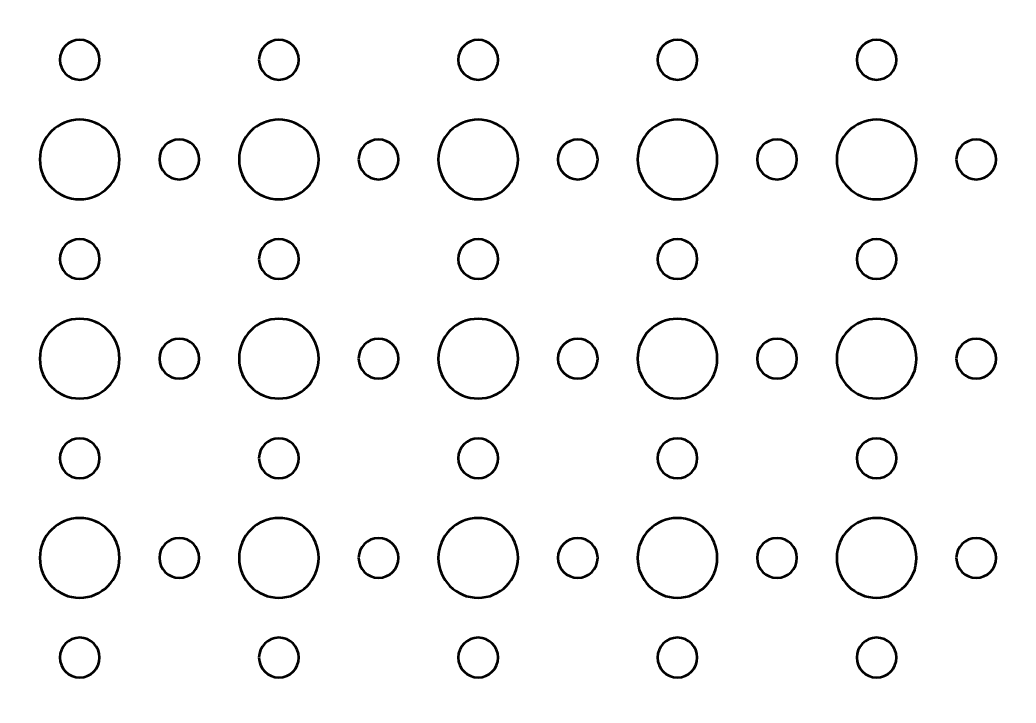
# Model space of a CAD drawing. Header units: centimetres. Extents: x -29.9 to 29.9, y -20.9 to 20.9.
# Drawn here: x -7.2 to 0.3, y -15.34 to -10.2 of the extents above; entities that cross this region are included whole.
import ezdxf

# ---------------------------------------------------------------- set-up
doc = ezdxf.new("R2010")
doc.units = ezdxf.units.CM
doc.header["$MEASUREMENT"] = 0
doc.layers.add('Layer 1', color=7, linetype='Continuous')

msp = doc.modelspace()

# ---------------------------------------------------------------- linework, layer by layer
at = {"layer": 'Layer 1', "lineweight": 53}
for points, knots in [([(29.45, -20.95), (29.45, -20.95), (-29.45, -20.95), (-29.45, -20.95), (-29.45, -20.95), (-29.72614, -20.95), (-29.95, -20.72614), (-29.95, -20.45), (-29.95, -20.45), (-29.95, -20.45), (-29.95, 20.45), (-29.95, 20.45), (-29.95, 20.45), (-29.95, 20.72614), (-29.72614, 20.95), (-29.45, 20.95), (-29.45, 20.95), (-29.45, 20.95), (29.45, 20.95), (29.45, 20.95), (29.45, 20.95), (29.72614, 20.95), (29.95, 20.72614), (29.95, 20.45), (29.95, 20.45), (29.95, 20.45), (29.95, -20.45), (29.95, -20.45), (29.95, -20.45), (29.95, -20.72614), (29.72614, -20.95), (29.45, -20.95)], [0, 0, 0, 0, 0.1111111, 0.1111111, 0.1111111, 0.1111111, 0.2222222, 0.2222222, 0.2222222, 0.2222222, 0.3333333, 0.3333333, 0.3333333, 0.3333333, 0.4444444, 0.4444444, 0.4444444, 0.4444444, 0.5555556, 0.5555556, 0.5555556, 0.5555556, 0.6666667, 0.6666667, 0.6666667, 0.6666667, 0.7777778, 0.7777778, 0.7777778, 0.7777778, 1, 1, 1, 1]), ([(-6.9, -10.5), (-6.9, -10.41716), (-6.83284, -10.35), (-6.75, -10.35), (-6.75, -10.35), (-6.66716, -10.35), (-6.6, -10.41716), (-6.6, -10.5), (-6.6, -10.5), (-6.6, -10.58284), (-6.66716, -10.65), (-6.75, -10.65), (-6.75, -10.65), (-6.83284, -10.65), (-6.9, -10.58284), (-6.9, -10.5)], [0, 0, 0, 0, 0.2, 0.2, 0.2, 0.2, 0.4, 0.4, 0.4, 0.4, 0.6, 0.6, 0.6, 0.6, 1, 1, 1, 1]), ([(-5.4, -10.5), (-5.4, -10.41716), (-5.33284, -10.35), (-5.25, -10.35), (-5.25, -10.35), (-5.16716, -10.35), (-5.1, -10.41716), (-5.1, -10.5), (-5.1, -10.5), (-5.1, -10.58284), (-5.16716, -10.65), (-5.25, -10.65), (-5.25, -10.65), (-5.33284, -10.65), (-5.4, -10.58284), (-5.4, -10.5)], [0, 0, 0, 0, 0.2, 0.2, 0.2, 0.2, 0.4, 0.4, 0.4, 0.4, 0.6, 0.6, 0.6, 0.6, 1, 1, 1, 1]), ([(-3.9, -10.5), (-3.9, -10.41716), (-3.83284, -10.35), (-3.75, -10.35), (-3.75, -10.35), (-3.66716, -10.35), (-3.6, -10.41716), (-3.6, -10.5), (-3.6, -10.5), (-3.6, -10.58284), (-3.66716, -10.65), (-3.75, -10.65), (-3.75, -10.65), (-3.83284, -10.65), (-3.9, -10.58284), (-3.9, -10.5)], [0, 0, 0, 0, 0.2, 0.2, 0.2, 0.2, 0.4, 0.4, 0.4, 0.4, 0.6, 0.6, 0.6, 0.6, 1, 1, 1, 1]), ([(-2.4, -10.5), (-2.4, -10.41716), (-2.33284, -10.35), (-2.25, -10.35), (-2.25, -10.35), (-2.16716, -10.35), (-2.1, -10.41716), (-2.1, -10.5), (-2.1, -10.5), (-2.1, -10.58284), (-2.16716, -10.65), (-2.25, -10.65), (-2.25, -10.65), (-2.33284, -10.65), (-2.4, -10.58284), (-2.4, -10.5)], [0, 0, 0, 0, 0.2, 0.2, 0.2, 0.2, 0.4, 0.4, 0.4, 0.4, 0.6, 0.6, 0.6, 0.6, 1, 1, 1, 1]), ([(-0.9, -10.5), (-0.9, -10.41716), (-0.83284, -10.35), (-0.75, -10.35), (-0.75, -10.35), (-0.66716, -10.35), (-0.6, -10.41716), (-0.6, -10.5), (-0.6, -10.5), (-0.6, -10.58284), (-0.66716, -10.65), (-0.75, -10.65), (-0.75, -10.65), (-0.83284, -10.65), (-0.9, -10.58284), (-0.9, -10.5)], [0, 0, 0, 0, 0.2, 0.2, 0.2, 0.2, 0.4, 0.4, 0.4, 0.4, 0.6, 0.6, 0.6, 0.6, 1, 1, 1, 1]), ([(-7.05, -11.25), (-7.05, -11.08431), (-6.91569, -10.95), (-6.75, -10.95), (-6.75, -10.95), (-6.58431, -10.95), (-6.45, -11.08431), (-6.45, -11.25), (-6.45, -11.25), (-6.45, -11.41569), (-6.58431, -11.55), (-6.75, -11.55), (-6.75, -11.55), (-6.91569, -11.55), (-7.05, -11.41569), (-7.05, -11.25)], [0, 0, 0, 0, 0.2, 0.2, 0.2, 0.2, 0.4, 0.4, 0.4, 0.4, 0.6, 0.6, 0.6, 0.6, 1, 1, 1, 1]), ([(-5.55, -11.25), (-5.55, -11.08431), (-5.41569, -10.95), (-5.25, -10.95), (-5.25, -10.95), (-5.08431, -10.95), (-4.95, -11.08431), (-4.95, -11.25), (-4.95, -11.25), (-4.95, -11.41569), (-5.08431, -11.55), (-5.25, -11.55), (-5.25, -11.55), (-5.41569, -11.55), (-5.55, -11.41569), (-5.55, -11.25)], [0, 0, 0, 0, 0.2, 0.2, 0.2, 0.2, 0.4, 0.4, 0.4, 0.4, 0.6, 0.6, 0.6, 0.6, 1, 1, 1, 1]), ([(-4.05, -11.25), (-4.05, -11.08431), (-3.91569, -10.95), (-3.75, -10.95), (-3.75, -10.95), (-3.58431, -10.95), (-3.45, -11.08431), (-3.45, -11.25), (-3.45, -11.25), (-3.45, -11.41569), (-3.58431, -11.55), (-3.75, -11.55), (-3.75, -11.55), (-3.91569, -11.55), (-4.05, -11.41569), (-4.05, -11.25)], [0, 0, 0, 0, 0.2, 0.2, 0.2, 0.2, 0.4, 0.4, 0.4, 0.4, 0.6, 0.6, 0.6, 0.6, 1, 1, 1, 1]), ([(-2.55, -11.25), (-2.55, -11.08431), (-2.41569, -10.95), (-2.25, -10.95), (-2.25, -10.95), (-2.08431, -10.95), (-1.95, -11.08431), (-1.95, -11.25), (-1.95, -11.25), (-1.95, -11.41569), (-2.08431, -11.55), (-2.25, -11.55), (-2.25, -11.55), (-2.41569, -11.55), (-2.55, -11.41569), (-2.55, -11.25)], [0, 0, 0, 0, 0.2, 0.2, 0.2, 0.2, 0.4, 0.4, 0.4, 0.4, 0.6, 0.6, 0.6, 0.6, 1, 1, 1, 1]), ([(-1.05, -11.25), (-1.05, -11.08431), (-0.91569, -10.95), (-0.75, -10.95), (-0.75, -10.95), (-0.58431, -10.95), (-0.45, -11.08431), (-0.45, -11.25), (-0.45, -11.25), (-0.45, -11.41569), (-0.58431, -11.55), (-0.75, -11.55), (-0.75, -11.55), (-0.91569, -11.55), (-1.05, -11.41569), (-1.05, -11.25)], [0, 0, 0, 0, 0.2, 0.2, 0.2, 0.2, 0.4, 0.4, 0.4, 0.4, 0.6, 0.6, 0.6, 0.6, 1, 1, 1, 1]), ([(-6.15, -11.25), (-6.15, -11.16716), (-6.08284, -11.1), (-6, -11.1), (-6, -11.1), (-5.91716, -11.1), (-5.85, -11.16716), (-5.85, -11.25), (-5.85, -11.25), (-5.85, -11.33284), (-5.91716, -11.4), (-6, -11.4), (-6, -11.4), (-6.08284, -11.4), (-6.15, -11.33284), (-6.15, -11.25)], [0, 0, 0, 0, 0.2, 0.2, 0.2, 0.2, 0.4, 0.4, 0.4, 0.4, 0.6, 0.6, 0.6, 0.6, 1, 1, 1, 1]), ([(-4.65, -11.25), (-4.65, -11.16716), (-4.58284, -11.1), (-4.5, -11.1), (-4.5, -11.1), (-4.41716, -11.1), (-4.35, -11.16716), (-4.35, -11.25), (-4.35, -11.25), (-4.35, -11.33284), (-4.41716, -11.4), (-4.5, -11.4), (-4.5, -11.4), (-4.58284, -11.4), (-4.65, -11.33284), (-4.65, -11.25)], [0, 0, 0, 0, 0.2, 0.2, 0.2, 0.2, 0.4, 0.4, 0.4, 0.4, 0.6, 0.6, 0.6, 0.6, 1, 1, 1, 1]), ([(-3.15, -11.25), (-3.15, -11.16716), (-3.08284, -11.1), (-3, -11.1), (-3, -11.1), (-2.91716, -11.1), (-2.85, -11.16716), (-2.85, -11.25), (-2.85, -11.25), (-2.85, -11.33284), (-2.91716, -11.4), (-3, -11.4), (-3, -11.4), (-3.08284, -11.4), (-3.15, -11.33284), (-3.15, -11.25)], [0, 0, 0, 0, 0.2, 0.2, 0.2, 0.2, 0.4, 0.4, 0.4, 0.4, 0.6, 0.6, 0.6, 0.6, 1, 1, 1, 1]), ([(-1.65, -11.25), (-1.65, -11.16716), (-1.58284, -11.1), (-1.5, -11.1), (-1.5, -11.1), (-1.41716, -11.1), (-1.35, -11.16716), (-1.35, -11.25), (-1.35, -11.25), (-1.35, -11.33284), (-1.41716, -11.4), (-1.5, -11.4), (-1.5, -11.4), (-1.58284, -11.4), (-1.65, -11.33284), (-1.65, -11.25)], [0, 0, 0, 0, 0.2, 0.2, 0.2, 0.2, 0.4, 0.4, 0.4, 0.4, 0.6, 0.6, 0.6, 0.6, 1, 1, 1, 1]), ([(-0.15, -11.25), (-0.15, -11.16716), (-0.08284, -11.1), (0, -11.1), (0, -11.1), (0.08284, -11.1), (0.15, -11.16716), (0.15, -11.25), (0.15, -11.25), (0.15, -11.33284), (0.08284, -11.4), (0, -11.4), (0, -11.4), (-0.08284, -11.4), (-0.15, -11.33284), (-0.15, -11.25)], [0, 0, 0, 0, 0.2, 0.2, 0.2, 0.2, 0.4, 0.4, 0.4, 0.4, 0.6, 0.6, 0.6, 0.6, 1, 1, 1, 1]), ([(-6.9, -12), (-6.9, -11.91716), (-6.83284, -11.85), (-6.75, -11.85), (-6.75, -11.85), (-6.66716, -11.85), (-6.6, -11.91716), (-6.6, -12), (-6.6, -12), (-6.6, -12.08284), (-6.66716, -12.15), (-6.75, -12.15), (-6.75, -12.15), (-6.83284, -12.15), (-6.9, -12.08284), (-6.9, -12)], [0, 0, 0, 0, 0.2, 0.2, 0.2, 0.2, 0.4, 0.4, 0.4, 0.4, 0.6, 0.6, 0.6, 0.6, 1, 1, 1, 1]), ([(-5.4, -12), (-5.4, -11.91716), (-5.33284, -11.85), (-5.25, -11.85), (-5.25, -11.85), (-5.16716, -11.85), (-5.1, -11.91716), (-5.1, -12), (-5.1, -12), (-5.1, -12.08284), (-5.16716, -12.15), (-5.25, -12.15), (-5.25, -12.15), (-5.33284, -12.15), (-5.4, -12.08284), (-5.4, -12)], [0, 0, 0, 0, 0.2, 0.2, 0.2, 0.2, 0.4, 0.4, 0.4, 0.4, 0.6, 0.6, 0.6, 0.6, 1, 1, 1, 1]), ([(-3.9, -12), (-3.9, -11.91716), (-3.83284, -11.85), (-3.75, -11.85), (-3.75, -11.85), (-3.66716, -11.85), (-3.6, -11.91716), (-3.6, -12), (-3.6, -12), (-3.6, -12.08284), (-3.66716, -12.15), (-3.75, -12.15), (-3.75, -12.15), (-3.83284, -12.15), (-3.9, -12.08284), (-3.9, -12)], [0, 0, 0, 0, 0.2, 0.2, 0.2, 0.2, 0.4, 0.4, 0.4, 0.4, 0.6, 0.6, 0.6, 0.6, 1, 1, 1, 1]), ([(-2.4, -12), (-2.4, -11.91716), (-2.33284, -11.85), (-2.25, -11.85), (-2.25, -11.85), (-2.16716, -11.85), (-2.1, -11.91716), (-2.1, -12), (-2.1, -12), (-2.1, -12.08284), (-2.16716, -12.15), (-2.25, -12.15), (-2.25, -12.15), (-2.33284, -12.15), (-2.4, -12.08284), (-2.4, -12)], [0, 0, 0, 0, 0.2, 0.2, 0.2, 0.2, 0.4, 0.4, 0.4, 0.4, 0.6, 0.6, 0.6, 0.6, 1, 1, 1, 1]), ([(-0.9, -12), (-0.9, -11.91716), (-0.83284, -11.85), (-0.75, -11.85), (-0.75, -11.85), (-0.66716, -11.85), (-0.6, -11.91716), (-0.6, -12), (-0.6, -12), (-0.6, -12.08284), (-0.66716, -12.15), (-0.75, -12.15), (-0.75, -12.15), (-0.83284, -12.15), (-0.9, -12.08284), (-0.9, -12)], [0, 0, 0, 0, 0.2, 0.2, 0.2, 0.2, 0.4, 0.4, 0.4, 0.4, 0.6, 0.6, 0.6, 0.6, 1, 1, 1, 1]), ([(-7.05, -12.75), (-7.05, -12.58431), (-6.91569, -12.45), (-6.75, -12.45), (-6.75, -12.45), (-6.58431, -12.45), (-6.45, -12.58431), (-6.45, -12.75), (-6.45, -12.75), (-6.45, -12.91569), (-6.58431, -13.05), (-6.75, -13.05), (-6.75, -13.05), (-6.91569, -13.05), (-7.05, -12.91569), (-7.05, -12.75)], [0, 0, 0, 0, 0.2, 0.2, 0.2, 0.2, 0.4, 0.4, 0.4, 0.4, 0.6, 0.6, 0.6, 0.6, 1, 1, 1, 1]), ([(-5.55, -12.75), (-5.55, -12.58431), (-5.41569, -12.45), (-5.25, -12.45), (-5.25, -12.45), (-5.08431, -12.45), (-4.95, -12.58431), (-4.95, -12.75), (-4.95, -12.75), (-4.95, -12.91569), (-5.08431, -13.05), (-5.25, -13.05), (-5.25, -13.05), (-5.41569, -13.05), (-5.55, -12.91569), (-5.55, -12.75)], [0, 0, 0, 0, 0.2, 0.2, 0.2, 0.2, 0.4, 0.4, 0.4, 0.4, 0.6, 0.6, 0.6, 0.6, 1, 1, 1, 1]), ([(-4.05, -12.75), (-4.05, -12.58431), (-3.91569, -12.45), (-3.75, -12.45), (-3.75, -12.45), (-3.58431, -12.45), (-3.45, -12.58431), (-3.45, -12.75), (-3.45, -12.75), (-3.45, -12.91569), (-3.58431, -13.05), (-3.75, -13.05), (-3.75, -13.05), (-3.91569, -13.05), (-4.05, -12.91569), (-4.05, -12.75)], [0, 0, 0, 0, 0.2, 0.2, 0.2, 0.2, 0.4, 0.4, 0.4, 0.4, 0.6, 0.6, 0.6, 0.6, 1, 1, 1, 1]), ([(-2.55, -12.75), (-2.55, -12.58431), (-2.41569, -12.45), (-2.25, -12.45), (-2.25, -12.45), (-2.08431, -12.45), (-1.95, -12.58431), (-1.95, -12.75), (-1.95, -12.75), (-1.95, -12.91569), (-2.08431, -13.05), (-2.25, -13.05), (-2.25, -13.05), (-2.41569, -13.05), (-2.55, -12.91569), (-2.55, -12.75)], [0, 0, 0, 0, 0.2, 0.2, 0.2, 0.2, 0.4, 0.4, 0.4, 0.4, 0.6, 0.6, 0.6, 0.6, 1, 1, 1, 1]), ([(-1.05, -12.75), (-1.05, -12.58431), (-0.91569, -12.45), (-0.75, -12.45), (-0.75, -12.45), (-0.58431, -12.45), (-0.45, -12.58431), (-0.45, -12.75), (-0.45, -12.75), (-0.45, -12.91569), (-0.58431, -13.05), (-0.75, -13.05), (-0.75, -13.05), (-0.91569, -13.05), (-1.05, -12.91569), (-1.05, -12.75)], [0, 0, 0, 0, 0.2, 0.2, 0.2, 0.2, 0.4, 0.4, 0.4, 0.4, 0.6, 0.6, 0.6, 0.6, 1, 1, 1, 1]), ([(-6.15, -12.75), (-6.15, -12.66716), (-6.08284, -12.6), (-6, -12.6), (-6, -12.6), (-5.91716, -12.6), (-5.85, -12.66716), (-5.85, -12.75), (-5.85, -12.75), (-5.85, -12.83284), (-5.91716, -12.9), (-6, -12.9), (-6, -12.9), (-6.08284, -12.9), (-6.15, -12.83284), (-6.15, -12.75)], [0, 0, 0, 0, 0.2, 0.2, 0.2, 0.2, 0.4, 0.4, 0.4, 0.4, 0.6, 0.6, 0.6, 0.6, 1, 1, 1, 1]), ([(-4.65, -12.75), (-4.65, -12.66716), (-4.58284, -12.6), (-4.5, -12.6), (-4.5, -12.6), (-4.41716, -12.6), (-4.35, -12.66716), (-4.35, -12.75), (-4.35, -12.75), (-4.35, -12.83284), (-4.41716, -12.9), (-4.5, -12.9), (-4.5, -12.9), (-4.58284, -12.9), (-4.65, -12.83284), (-4.65, -12.75)], [0, 0, 0, 0, 0.2, 0.2, 0.2, 0.2, 0.4, 0.4, 0.4, 0.4, 0.6, 0.6, 0.6, 0.6, 1, 1, 1, 1]), ([(-3.15, -12.75), (-3.15, -12.66716), (-3.08284, -12.6), (-3, -12.6), (-3, -12.6), (-2.91716, -12.6), (-2.85, -12.66716), (-2.85, -12.75), (-2.85, -12.75), (-2.85, -12.83284), (-2.91716, -12.9), (-3, -12.9), (-3, -12.9), (-3.08284, -12.9), (-3.15, -12.83284), (-3.15, -12.75)], [0, 0, 0, 0, 0.2, 0.2, 0.2, 0.2, 0.4, 0.4, 0.4, 0.4, 0.6, 0.6, 0.6, 0.6, 1, 1, 1, 1]), ([(-1.65, -12.75), (-1.65, -12.66716), (-1.58284, -12.6), (-1.5, -12.6), (-1.5, -12.6), (-1.41716, -12.6), (-1.35, -12.66716), (-1.35, -12.75), (-1.35, -12.75), (-1.35, -12.83284), (-1.41716, -12.9), (-1.5, -12.9), (-1.5, -12.9), (-1.58284, -12.9), (-1.65, -12.83284), (-1.65, -12.75)], [0, 0, 0, 0, 0.2, 0.2, 0.2, 0.2, 0.4, 0.4, 0.4, 0.4, 0.6, 0.6, 0.6, 0.6, 1, 1, 1, 1]), ([(-0.15, -12.75), (-0.15, -12.66716), (-0.08284, -12.6), (0, -12.6), (0, -12.6), (0.08284, -12.6), (0.15, -12.66716), (0.15, -12.75), (0.15, -12.75), (0.15, -12.83284), (0.08284, -12.9), (0, -12.9), (0, -12.9), (-0.08284, -12.9), (-0.15, -12.83284), (-0.15, -12.75)], [0, 0, 0, 0, 0.2, 0.2, 0.2, 0.2, 0.4, 0.4, 0.4, 0.4, 0.6, 0.6, 0.6, 0.6, 1, 1, 1, 1]), ([(-6.9, -13.5), (-6.9, -13.41716), (-6.83284, -13.35), (-6.75, -13.35), (-6.75, -13.35), (-6.66716, -13.35), (-6.6, -13.41716), (-6.6, -13.5), (-6.6, -13.5), (-6.6, -13.58284), (-6.66716, -13.65), (-6.75, -13.65), (-6.75, -13.65), (-6.83284, -13.65), (-6.9, -13.58284), (-6.9, -13.5)], [0, 0, 0, 0, 0.2, 0.2, 0.2, 0.2, 0.4, 0.4, 0.4, 0.4, 0.6, 0.6, 0.6, 0.6, 1, 1, 1, 1]), ([(-5.4, -13.5), (-5.4, -13.41716), (-5.33284, -13.35), (-5.25, -13.35), (-5.25, -13.35), (-5.16716, -13.35), (-5.1, -13.41716), (-5.1, -13.5), (-5.1, -13.5), (-5.1, -13.58284), (-5.16716, -13.65), (-5.25, -13.65), (-5.25, -13.65), (-5.33284, -13.65), (-5.4, -13.58284), (-5.4, -13.5)], [0, 0, 0, 0, 0.2, 0.2, 0.2, 0.2, 0.4, 0.4, 0.4, 0.4, 0.6, 0.6, 0.6, 0.6, 1, 1, 1, 1]), ([(-3.9, -13.5), (-3.9, -13.41716), (-3.83284, -13.35), (-3.75, -13.35), (-3.75, -13.35), (-3.66716, -13.35), (-3.6, -13.41716), (-3.6, -13.5), (-3.6, -13.5), (-3.6, -13.58284), (-3.66716, -13.65), (-3.75, -13.65), (-3.75, -13.65), (-3.83284, -13.65), (-3.9, -13.58284), (-3.9, -13.5)], [0, 0, 0, 0, 0.2, 0.2, 0.2, 0.2, 0.4, 0.4, 0.4, 0.4, 0.6, 0.6, 0.6, 0.6, 1, 1, 1, 1]), ([(-2.4, -13.5), (-2.4, -13.41716), (-2.33284, -13.35), (-2.25, -13.35), (-2.25, -13.35), (-2.16716, -13.35), (-2.1, -13.41716), (-2.1, -13.5), (-2.1, -13.5), (-2.1, -13.58284), (-2.16716, -13.65), (-2.25, -13.65), (-2.25, -13.65), (-2.33284, -13.65), (-2.4, -13.58284), (-2.4, -13.5)], [0, 0, 0, 0, 0.2, 0.2, 0.2, 0.2, 0.4, 0.4, 0.4, 0.4, 0.6, 0.6, 0.6, 0.6, 1, 1, 1, 1]), ([(-0.9, -13.5), (-0.9, -13.41716), (-0.83284, -13.35), (-0.75, -13.35), (-0.75, -13.35), (-0.66716, -13.35), (-0.6, -13.41716), (-0.6, -13.5), (-0.6, -13.5), (-0.6, -13.58284), (-0.66716, -13.65), (-0.75, -13.65), (-0.75, -13.65), (-0.83284, -13.65), (-0.9, -13.58284), (-0.9, -13.5)], [0, 0, 0, 0, 0.2, 0.2, 0.2, 0.2, 0.4, 0.4, 0.4, 0.4, 0.6, 0.6, 0.6, 0.6, 1, 1, 1, 1]), ([(-7.05, -14.25), (-7.05, -14.08431), (-6.91569, -13.95), (-6.75, -13.95), (-6.75, -13.95), (-6.58431, -13.95), (-6.45, -14.08431), (-6.45, -14.25), (-6.45, -14.25), (-6.45, -14.41569), (-6.58431, -14.55), (-6.75, -14.55), (-6.75, -14.55), (-6.91569, -14.55), (-7.05, -14.41569), (-7.05, -14.25)], [0, 0, 0, 0, 0.2, 0.2, 0.2, 0.2, 0.4, 0.4, 0.4, 0.4, 0.6, 0.6, 0.6, 0.6, 1, 1, 1, 1]), ([(-5.55, -14.25), (-5.55, -14.08431), (-5.41569, -13.95), (-5.25, -13.95), (-5.25, -13.95), (-5.08431, -13.95), (-4.95, -14.08431), (-4.95, -14.25), (-4.95, -14.25), (-4.95, -14.41569), (-5.08431, -14.55), (-5.25, -14.55), (-5.25, -14.55), (-5.41569, -14.55), (-5.55, -14.41569), (-5.55, -14.25)], [0, 0, 0, 0, 0.2, 0.2, 0.2, 0.2, 0.4, 0.4, 0.4, 0.4, 0.6, 0.6, 0.6, 0.6, 1, 1, 1, 1]), ([(-4.05, -14.25), (-4.05, -14.08431), (-3.91569, -13.95), (-3.75, -13.95), (-3.75, -13.95), (-3.58431, -13.95), (-3.45, -14.08431), (-3.45, -14.25), (-3.45, -14.25), (-3.45, -14.41569), (-3.58431, -14.55), (-3.75, -14.55), (-3.75, -14.55), (-3.91569, -14.55), (-4.05, -14.41569), (-4.05, -14.25)], [0, 0, 0, 0, 0.2, 0.2, 0.2, 0.2, 0.4, 0.4, 0.4, 0.4, 0.6, 0.6, 0.6, 0.6, 1, 1, 1, 1]), ([(-2.55, -14.25), (-2.55, -14.08431), (-2.41569, -13.95), (-2.25, -13.95), (-2.25, -13.95), (-2.08431, -13.95), (-1.95, -14.08431), (-1.95, -14.25), (-1.95, -14.25), (-1.95, -14.41569), (-2.08431, -14.55), (-2.25, -14.55), (-2.25, -14.55), (-2.41569, -14.55), (-2.55, -14.41569), (-2.55, -14.25)], [0, 0, 0, 0, 0.2, 0.2, 0.2, 0.2, 0.4, 0.4, 0.4, 0.4, 0.6, 0.6, 0.6, 0.6, 1, 1, 1, 1]), ([(-1.05, -14.25), (-1.05, -14.08431), (-0.91569, -13.95), (-0.75, -13.95), (-0.75, -13.95), (-0.58431, -13.95), (-0.45, -14.08431), (-0.45, -14.25), (-0.45, -14.25), (-0.45, -14.41569), (-0.58431, -14.55), (-0.75, -14.55), (-0.75, -14.55), (-0.91569, -14.55), (-1.05, -14.41569), (-1.05, -14.25)], [0, 0, 0, 0, 0.2, 0.2, 0.2, 0.2, 0.4, 0.4, 0.4, 0.4, 0.6, 0.6, 0.6, 0.6, 1, 1, 1, 1]), ([(-6.15, -14.25), (-6.15, -14.16716), (-6.08284, -14.1), (-6, -14.1), (-6, -14.1), (-5.91716, -14.1), (-5.85, -14.16716), (-5.85, -14.25), (-5.85, -14.25), (-5.85, -14.33284), (-5.91716, -14.4), (-6, -14.4), (-6, -14.4), (-6.08284, -14.4), (-6.15, -14.33284), (-6.15, -14.25)], [0, 0, 0, 0, 0.2, 0.2, 0.2, 0.2, 0.4, 0.4, 0.4, 0.4, 0.6, 0.6, 0.6, 0.6, 1, 1, 1, 1]), ([(-4.65, -14.25), (-4.65, -14.16716), (-4.58284, -14.1), (-4.5, -14.1), (-4.5, -14.1), (-4.41716, -14.1), (-4.35, -14.16716), (-4.35, -14.25), (-4.35, -14.25), (-4.35, -14.33284), (-4.41716, -14.4), (-4.5, -14.4), (-4.5, -14.4), (-4.58284, -14.4), (-4.65, -14.33284), (-4.65, -14.25)], [0, 0, 0, 0, 0.2, 0.2, 0.2, 0.2, 0.4, 0.4, 0.4, 0.4, 0.6, 0.6, 0.6, 0.6, 1, 1, 1, 1]), ([(-3.15, -14.25), (-3.15, -14.16716), (-3.08284, -14.1), (-3, -14.1), (-3, -14.1), (-2.91716, -14.1), (-2.85, -14.16716), (-2.85, -14.25), (-2.85, -14.25), (-2.85, -14.33284), (-2.91716, -14.4), (-3, -14.4), (-3, -14.4), (-3.08284, -14.4), (-3.15, -14.33284), (-3.15, -14.25)], [0, 0, 0, 0, 0.2, 0.2, 0.2, 0.2, 0.4, 0.4, 0.4, 0.4, 0.6, 0.6, 0.6, 0.6, 1, 1, 1, 1]), ([(-1.65, -14.25), (-1.65, -14.16716), (-1.58284, -14.1), (-1.5, -14.1), (-1.5, -14.1), (-1.41716, -14.1), (-1.35, -14.16716), (-1.35, -14.25), (-1.35, -14.25), (-1.35, -14.33284), (-1.41716, -14.4), (-1.5, -14.4), (-1.5, -14.4), (-1.58284, -14.4), (-1.65, -14.33284), (-1.65, -14.25)], [0, 0, 0, 0, 0.2, 0.2, 0.2, 0.2, 0.4, 0.4, 0.4, 0.4, 0.6, 0.6, 0.6, 0.6, 1, 1, 1, 1]), ([(-0.15, -14.25), (-0.15, -14.16716), (-0.08284, -14.1), (0, -14.1), (0, -14.1), (0.08284, -14.1), (0.15, -14.16716), (0.15, -14.25), (0.15, -14.25), (0.15, -14.33284), (0.08284, -14.4), (0, -14.4), (0, -14.4), (-0.08284, -14.4), (-0.15, -14.33284), (-0.15, -14.25)], [0, 0, 0, 0, 0.2, 0.2, 0.2, 0.2, 0.4, 0.4, 0.4, 0.4, 0.6, 0.6, 0.6, 0.6, 1, 1, 1, 1]), ([(-6.9, -15), (-6.9, -14.91716), (-6.83284, -14.85), (-6.75, -14.85), (-6.75, -14.85), (-6.66716, -14.85), (-6.6, -14.91716), (-6.6, -15), (-6.6, -15), (-6.6, -15.08284), (-6.66716, -15.15), (-6.75, -15.15), (-6.75, -15.15), (-6.83284, -15.15), (-6.9, -15.08284), (-6.9, -15)], [0, 0, 0, 0, 0.2, 0.2, 0.2, 0.2, 0.4, 0.4, 0.4, 0.4, 0.6, 0.6, 0.6, 0.6, 1, 1, 1, 1]), ([(-5.4, -15), (-5.4, -14.91716), (-5.33284, -14.85), (-5.25, -14.85), (-5.25, -14.85), (-5.16716, -14.85), (-5.1, -14.91716), (-5.1, -15), (-5.1, -15), (-5.1, -15.08284), (-5.16716, -15.15), (-5.25, -15.15), (-5.25, -15.15), (-5.33284, -15.15), (-5.4, -15.08284), (-5.4, -15)], [0, 0, 0, 0, 0.2, 0.2, 0.2, 0.2, 0.4, 0.4, 0.4, 0.4, 0.6, 0.6, 0.6, 0.6, 1, 1, 1, 1]), ([(-3.9, -15), (-3.9, -14.91716), (-3.83284, -14.85), (-3.75, -14.85), (-3.75, -14.85), (-3.66716, -14.85), (-3.6, -14.91716), (-3.6, -15), (-3.6, -15), (-3.6, -15.08284), (-3.66716, -15.15), (-3.75, -15.15), (-3.75, -15.15), (-3.83284, -15.15), (-3.9, -15.08284), (-3.9, -15)], [0, 0, 0, 0, 0.2, 0.2, 0.2, 0.2, 0.4, 0.4, 0.4, 0.4, 0.6, 0.6, 0.6, 0.6, 1, 1, 1, 1]), ([(-2.4, -15), (-2.4, -14.91716), (-2.33284, -14.85), (-2.25, -14.85), (-2.25, -14.85), (-2.16716, -14.85), (-2.1, -14.91716), (-2.1, -15), (-2.1, -15), (-2.1, -15.08284), (-2.16716, -15.15), (-2.25, -15.15), (-2.25, -15.15), (-2.33284, -15.15), (-2.4, -15.08284), (-2.4, -15)], [0, 0, 0, 0, 0.2, 0.2, 0.2, 0.2, 0.4, 0.4, 0.4, 0.4, 0.6, 0.6, 0.6, 0.6, 1, 1, 1, 1]), ([(-0.9, -15), (-0.9, -14.91716), (-0.83284, -14.85), (-0.75, -14.85), (-0.75, -14.85), (-0.66716, -14.85), (-0.6, -14.91716), (-0.6, -15), (-0.6, -15), (-0.6, -15.08284), (-0.66716, -15.15), (-0.75, -15.15), (-0.75, -15.15), (-0.83284, -15.15), (-0.9, -15.08284), (-0.9, -15)], [0, 0, 0, 0, 0.2, 0.2, 0.2, 0.2, 0.4, 0.4, 0.4, 0.4, 0.6, 0.6, 0.6, 0.6, 1, 1, 1, 1])]:
    msp.add_open_spline(points, degree=3, knots=knots, dxfattribs=at)

doc.saveas('drawing.dxf')
